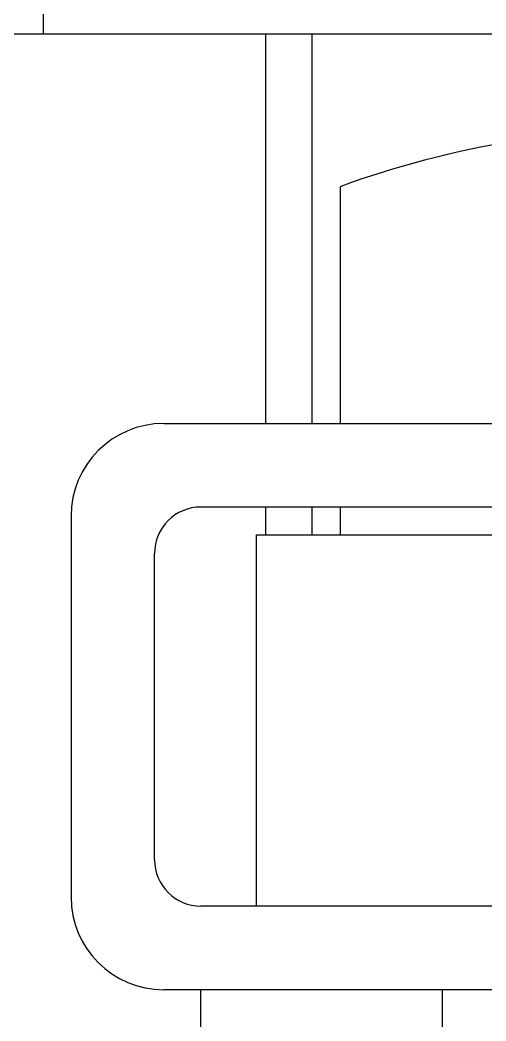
# Model space of a CAD drawing. Extents: x 1680110 to 2699828, y 269661 to 891349.
# Drawn here: x 2394257.8 to 2394372.2, y 722987 to 723232.5 of the extents above; entities that cross this region are included whole.
import ezdxf

# ---------------------------------------------------------------- set-up
doc = ezdxf.new("R2010")
doc.units = 0
doc.header["$LTSCALE"] = 1000
doc.header["$MEASUREMENT"] = 0
doc.layers.add('02___PRT_ALL_AXES', color=7, linetype='Continuous')

msp = doc.modelspace()

# ---------------------------------------------------------------- linework, layer by layer
at = {"color": 7, "linetype": 'Continuous'}
for p, q in [((2394263.52, 724504.08), (2394263.52, 723229.15)), ((2394252.14, 723229.15), (2394457.04, 723229.15)), ((2394318.16, 723133.53), (2394318.16, 723229.15)), ((2394329.55, 723133.53), (2394329.55, 723229.15)), ((2394293.12, 723133.53), (2394393.29, 723133.53)), ((2394395.73, 723113.04), (2394302.23, 723113.04)), ((2394318.16, 723106.21), (2394318.16, 723113.04)), ((2394329.55, 723106.21), (2394329.55, 723113.04)), ((2394270.35, 723110.77), (2394270.35, 723017.42)), ((2394315.89, 723015.15), (2394315.89, 723106.21)), ((2394315.89, 723106.21), (2394395.73, 723106.21)), ((2394290.84, 723026.53), (2394290.84, 723101.66)), ((2394393.29, 723015.15), (2394302.23, 723015.15)), ((2394293.12, 722994.66), (2394543.55, 722994.66)), ((2394302.23, 722855.78), (2394302.23, 722994.66)), ((2394361.42, 722994.66), (2394361.42, 722855.78))]:
    msp.add_line(p, q, dxfattribs=at)
for centre, radius, start, end in [((2394293.12, 723110.77), 22.77, 90, 180), ((2394302.23, 723101.66), 11.38, 90, 180), ((2394302.23, 723026.53), 11.38, 180, 270), ((2394293.12, 723017.42), 22.77, 180, 270)]:
    msp.add_arc(centre, radius, start, end, dxfattribs=at)
at = {"layer": '02___PRT_ALL_AXES', "color": 7, "linetype": 'Continuous'}
for p, q in [((2394336.38, 723191.61), (2394336.38, 723133.53)), ((2394336.38, 723113.04), (2394336.38, 723106.21))]:
    msp.add_line(p, q, dxfattribs=at)
msp.add_open_spline([(2394393.17, 723204.74), (2394388.25, 723204.21), (2394368.97, 723201.56), (2394349.98, 723196.63), (2394336.38, 723191.61)], degree=3, knots=[0, 0, 0, 0, 0.254628, 1, 1, 1, 1], dxfattribs=at)

doc.saveas('drawing.dxf')
